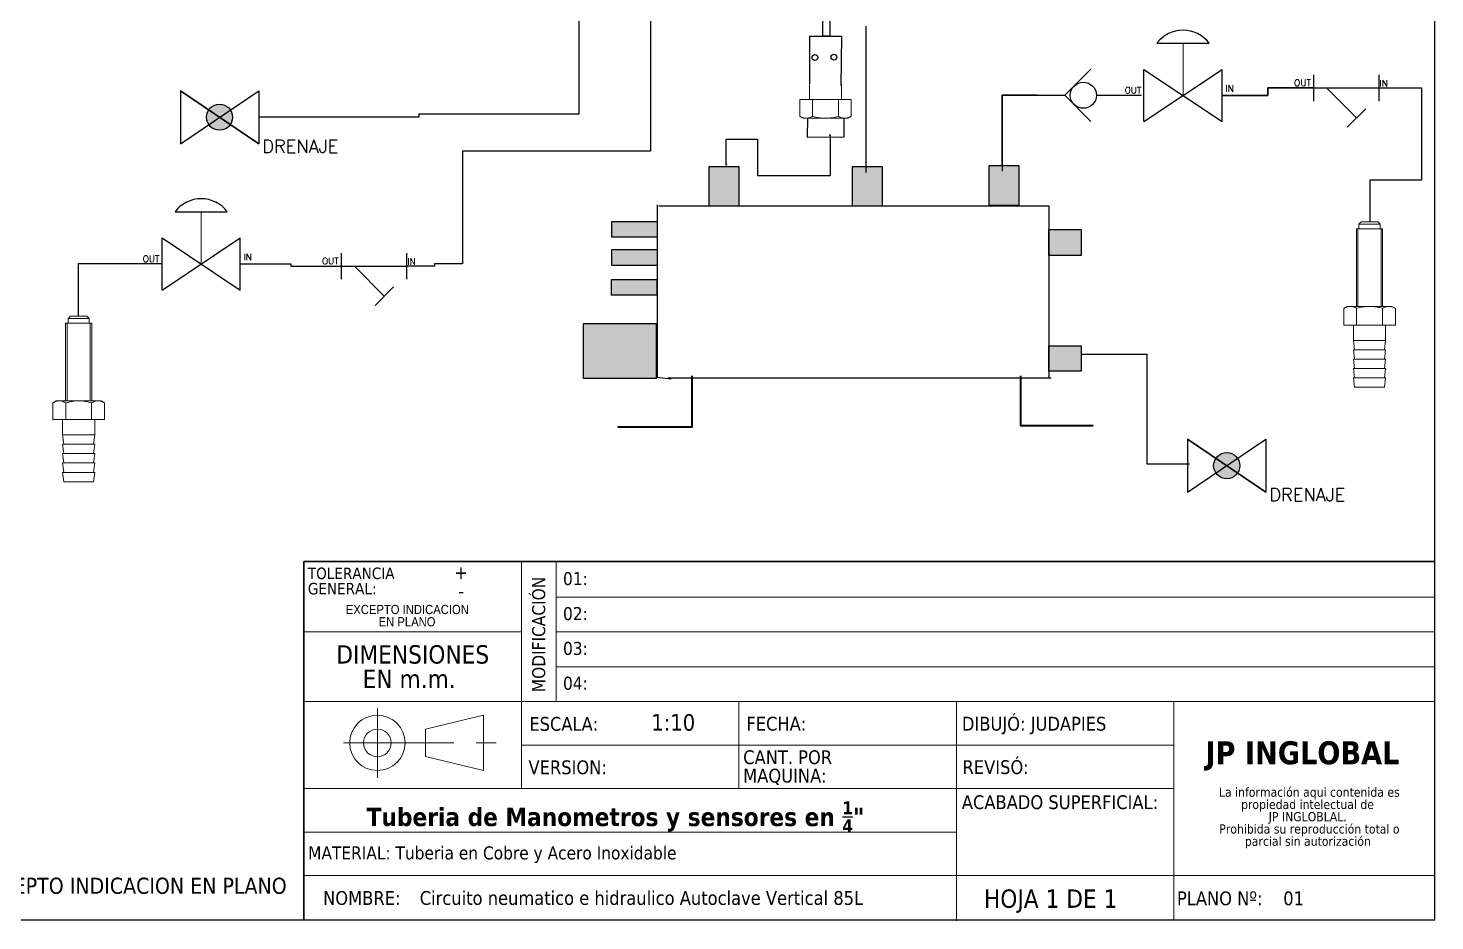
# Model space of a CAD drawing. Header units: millimetres. Extents: x 15 to 265, y 10 to 205.
# Drawn here: x 103.3 to 265, y 9.9 to 112.5 of the extents above; entities that cross this region are included whole.
import ezdxf
from ezdxf.enums import TextEntityAlignment as Align

# ---------------------------------------------------------------- set-up
doc = ezdxf.new("R2010")
doc.units = ezdxf.units.MM
doc.linetypes.add('CENTERX2', pattern=[20.32, 12.7, -2.54, 2.54, -2.54])
for name, color, linetype in [('CONTORNO', 179, 'Continuous'), ('DESC', 250, 'Continuous'), ('SYMS', 7, 'Continuous'), ('TERMS', 123, 'Continuous'), ('WIRENO', 250, 'Continuous'), ('WIRES', 7, 'Continuous')]:
    doc.layers.add(name, color=color, linetype=linetype)
doc.styles.add('SLDTEXTSTYLE0', font='tahoma.ttf')
doc.styles.add('SLDTEXTSTYLE1', font='')
doc.styles.add('SLDTEXTSTYLE2', font='GOTHIC.TTF', dxfattribs={"width": 0.913})
doc.styles.get("Standard").update_dxf_attribs({"font": 'tahoma.ttf'})
doc.styles.add('WD', font='romans.shx')
doc.styles.get('SLDTEXTSTYLE1').set_extended_font_data('Tahoma', bold=True)

# ---------------------------------------------------------------- blocks, each defined once
blk = doc.blocks.new('SW_NOTE_0')
at = {"layer": 'CONTORNO', "color": 0, "attachment_point": 2, "style": 'SLDTEXTSTYLE2'}
for s, insert, char_height in [('EXCEPTO INDICACION', (7.57, 1.35), 1.0583), ('EN PLANO', (7.54, -0.06), 1.058)]:
    blk.add_mtext(s, dxfattribs=dict(at, insert=insert, char_height=char_height))
blk = doc.blocks.new('SW_NOTE_1')
at = {"layer": 'CONTORNO', "color": 0, "attachment_point": 2, "style": 'SLDTEXTSTYLE0'}
for s, insert, char_height in [('DIMENSIONES ', (9.43, 2.69), 2.1167), ('EN m.m.', (9.02, -0.13), 2.117)]:
    blk.add_mtext(s, dxfattribs=dict(at, insert=insert, char_height=char_height))
blk = doc.blocks.new('SW_NOTE_2')
at = {"layer": 'CONTORNO', "color": 0, "char_height": 1.0583, "attachment_point": 2, "style": 'SLDTEXTSTYLE0'}
for s, insert in [('La información aqui contenida es ', (10.29, 1.34)), ('propiedad intelectual de', (10.08, -0.07)), ('JP INGLOBLAL.', (10.1, -1.48)), ('Prohibida su reproducción total o ', (10.3, -2.89)), ('parcial sin autorización', (10.12, -4.3))]:
    blk.add_mtext(s, dxfattribs=dict(at, insert=insert))
blk = doc.blocks.new('SW_NOTE_3')
at = {"color": 0, "linetype": 'Continuous', "lineweight": 0, "attachment_point": 1, "style": 'SLDTEXTSTYLE0'}
for s, insert, char_height in [('TOLERANCIA ', (0, 1.68), 1.3229), ('GENERAL:', (0, -0.08), 1.323)]:
    blk.add_mtext(s, dxfattribs=dict(at, insert=insert, char_height=char_height))
blk = doc.blocks.new('SW_NOTE_4')
at = {"color": 0, "linetype": 'Continuous', "lineweight": 0, "char_height": 1.587, "attachment_point": 1, "style": 'SLDTEXTSTYLE0'}
for s, insert in [('CANT. POR ', (0, 2.02)), ('MAQUINA:', (0, -0.1))]:
    blk.add_mtext(s, dxfattribs=dict(at, insert=insert))
blk = doc.blocks.new('HGVA1_DIAPHRAGM_VALVE2')
at = {"color": 7, "linetype": 'Continuous', "lineweight": 0, "ltscale": 3.2258}
for p, q in [((-0.25, 0.5), (0.25, 0.5)), ((0, 0), (0, 0.5))]:
    blk.add_line(p, q, dxfattribs=at)
for p, q in [((-0.375, -0.25), (-0.375, 0.25)), ((-0.375, -0.25), (0.375, 0.25)), ((-0.375, 0.25), (0.375, -0.25)), ((0.375, -0.25), (0.375, 0.25))]:
    blk.add_line(p, q)
at = {"ltscale": 25.4, "flags": 128}
blk.add_lwpolyline([(0.25, 0.5, 0.5), (-0.25, 0.5)], format="xyb", close=True, dxfattribs=at)
at = {"style": 'WD', "flags": 1}
for tag, p in [('INST', (-0.469, 0.748)), ('LOC', (-0.469, 0.587)), ('TAG1', (-0.469, 0.378))]:
    blk.add_attdef(tag, text='', height=0.125, dxfattribs=at).set_placement(p, align=Align.RIGHT)
at = {"style": 'WD'}
blk.add_attdef('XREF', text='', height=0.0625, rotation=0.0625, dxfattribs=at).set_placement((0.518, 0.271), align=Align.TOP_CENTER)
blk.add_attdef('TERM01', text='', height=0.0625, dxfattribs=at).set_placement((-0.399, 0.018), align=Align.RIGHT)
for tag, p, height in [('X4TERM01', (-0.375, 0), 0.005), ('X1TERM02', (0.375, 0), 0.005), ('TERM02', (0.406, 0.036), 0.0625), ('RATING1', (0.388, -0.162), 0.125), ('DESC1', (0.388, -0.378), 0.125), ('DESC2', (0.388, -0.562), 0.125), ('DESC3', (0.388, -0.752), 0.125), ('WDTAGALT', (0.388, -0.907), 0.125)]:
    blk.add_attdef(tag, p, '', height=height, dxfattribs=at)
at = {"style": 'WD', "flags": 1}
for tag, p in [('WDTYPE', (-0.154, -0.127)), ('FAMILY', (-0.143, -0.17)), ('CAT', (-0.143, -0.215)), ('MFG', (-0.141, -0.246)), ('ASSYCODE', (-0.113, -0.275))]:
    blk.add_attdef(tag, text='', height=0.01, dxfattribs=at).set_placement(p, align=Align.CENTER)
blk = doc.blocks.new('HCK1_CHK_VAL_1')
for p, q in [((0.2414, 0.125), (0.3664, 0)), ((0.2155, 0), (0, 0)), ((0.3664, 0), (0.2414, -0.125)), ((0.5, 0), (0.3664, 0))]:
    blk.add_line(p, q)
blk.add_circle((0.278, 0), 0.0625)
at = {"style": 'WD', "width": 0.7}
for tag, p in [('INST', (0.2202, 0.4062)), ('LOC', (0.2202, 0.2812)), ('TAG1', (0.2202, 0.1562)), ('DESC1', (0.2031, -0.2691)), ('DESC2', (0.214, -0.3863)), ('DESC3', (0.214, -0.5035)), ('WDTAGALT', (0.214, -0.625))]:
    blk.add_attdef(tag, text='', height=0.0938, dxfattribs=at).set_placement(p, align=Align.CENTER)
at = {"flags": 1}
blk.add_attdef('WDTYPE', (0.3438, 0.125), '', height=0.01, dxfattribs=at)
at = {"style": 'WD', "width": 0.7}
blk.add_attdef('TERM01', text='', height=0.0469, dxfattribs=at).set_placement((0.1875, 0.0312), align=Align.RIGHT)
for tag, p, height in [('TERM02', (0.375, 0.0312), 0.0469), ('RATING1', (0.3765, -0.1563), 0.0938)]:
    blk.add_attdef(tag, p, '', height=height, dxfattribs=at)
at = {"style": 'WD'}
for tag, p, height, flags in [('X4TERM01', (0, 0), 0.00375, 1), ('X1TERM02', (0.5, 0), 0.00375, 1), ('FAMILY', (0.0636, -0.0313), 0.0075, 9), ('WDBLKNAM', (0.0631, -0.1525), 0.01, 9)]:
    blk.add_attdef(tag, p, '', height=height, dxfattribs=dict(at, flags=flags))
blk.add_attdef('XREF', text='', height=0.0625, dxfattribs=at).set_placement((0.0327, -0.0938), align=Align.RIGHT)
at = {"linetype": 'Continuous', "style": 'WD', "flags": 9}
for tag, p in [('CAT', (0.0636, -0.0625)), ('ASSYCODE', (0.0636, -0.125)), ('MFG', (0.0636, -0.0938))]:
    blk.add_attdef(tag, p, '', height=0.0075, dxfattribs=at)
blk = doc.blocks.new('HST1_STRAINER_Y_TYPE')
at = {"ltscale": 3.2258}
for p, q in [((0, 0.125), (0, -0.125)), ((0.625, 0.125), (0.625, -0.125)), ((0, 0), (0.625, 0)), ((0.125, 0), (0.412, -0.287)), ((0.324, -0.376), (0.501, -0.199))]:
    blk.add_line(p, q, dxfattribs=at)
at = {"style": 'WD', "flags": 1}
for tag, height, p in [('INST', 0.125, (0.33, 0.71)), ('LOC', 0.125, (0.306, 0.549)), ('TAG1', 0.125, (0.324, 0.34)), ('FAMILY', 0.01, (1.09, 0.044)), ('CAT', 0.01, (1.09, -0.001)), ('WDTYPE', 0.01, (1.102, -0.093)), ('MFG', 0.01, (1.092, -0.032)), ('ASSYCODE', 0.01, (1.12, -0.061))]:
    blk.add_attdef(tag, text='', height=height, dxfattribs=at).set_placement(p, align=Align.CENTER)
at = {"style": 'WD'}
for tag, height, p in [('WDTAGALT', 0.125, (0.035, 0.2)), ('TERM01', 0.0625, (-0.024, 0.018))]:
    blk.add_attdef(tag, text='', height=height, dxfattribs=at).set_placement(p, align=Align.RIGHT)
for tag, p, height in [('RATING1', (0.6, 0.18), 0.125), ('X4TERM01', (0, 0), 0.005), ('X1TERM03', (0.625, 0), 0.005), ('TERM03', (0.632, 0.013), 0.0625), ('DESC1', (-0.666, -0.258), 0.125), ('DESC2', (-0.666, -0.442), 0.125), ('X8TERM02', (0.412, -0.287), 0.005), ('TERM02', (0.447, -0.365), 0.0625), ('DESC3', (-0.666, -0.632), 0.125)]:
    blk.add_attdef(tag, p, '', height=height, dxfattribs=at)
blk.add_attdef('XREF', text='', height=0.0625, rotation=0.0625, dxfattribs=at).set_placement((0.649, -0.434), align=Align.TOP_CENTER)
blk = doc.blocks.new('HGVA1_BALL_VALVE')
h = blk.add_hatch(color=256)
edge = h.paths.add_edge_path()
edge.add_arc((0, 0), 0.125, 0, 360)
at = {"ltscale": 3.2258}
for p, q in [((-0.375, 0.254), (0.375, -0.254)), ((-0.375, -0.254), (0.375, 0.254)), ((-0.375, 0.254), (-0.375, -0.254)), ((0.375, 0.254), (0.375, -0.254))]:
    blk.add_line(p, q, dxfattribs=at)
at = {"ltscale": 25.4, "flags": 128}
blk.add_lwpolyline([(0.375, 0.254), (0.375, -0.254), (-0.375, 0.254), (-0.375, -0.254)], close=True, dxfattribs=at)
at = {"ltscale": 3.2258}
blk.add_circle((0, 0), 0.125, dxfattribs=at)
at = {"ltscale": 25.4}
blk.add_circle((0, 0), 0.125, dxfattribs=at)
at = {"style": 'WD', "flags": 1}
for tag, height, p in [('INST', 0.125, (0.028, 0.678)), ('LOC', 0.125, (0.011, 0.516)), ('TAG1', 0.125, (0, 0.307)), ('FAMILY', 0.01, (-0.482, -0.121)), ('WDTYPE', 0.01, (-0.475, -0.062)), ('CAT', 0.01, (-0.482, -0.165)), ('MFG', 0.01, (-0.481, -0.197)), ('ASSYCODE', 0.01, (-0.453, -0.226))]:
    blk.add_attdef(tag, text='', height=height, dxfattribs=at).set_placement(p, align=Align.CENTER)
at = {"style": 'WD'}
blk.add_attdef('XREF', text='', height=0.0625, rotation=0.0625, dxfattribs=at).set_placement((0.541, 0.293), align=Align.TOP_CENTER)
blk.add_attdef('TERM01', text='', height=0.0625, dxfattribs=at).set_placement((-0.399, 0.018), align=Align.RIGHT)
for tag, p, height in [('X4TERM01', (-0.375, 0), 0.005), ('X8TERM02', (0, 0), 0.005), ('TERM02', (0.052, -0.037), 0.0625), ('X1TERM03', (0.375, 0), 0.005), ('TERM03', (0.406, 0.036), 0.0625), ('RATING1', (0.409, -0.162), 0.125), ('DESC1', (0.409, -0.341), 0.125), ('DESC2', (0.409, -0.525), 0.125), ('DESC3', (0.409, -0.715), 0.125), ('WDTAGALT', (0.409, -0.873), 0.125)]:
    blk.add_attdef(tag, p, '', height=height, dxfattribs=at)
blk = doc.blocks.new('Acople Estriado')
at = {"color": 7, "linetype": 'Continuous', "lineweight": 15}
for p, q in [((6.8113, 5.6785), (6.7963, 5.6635)), ((6.7963, 5.6635), (6.7963, 5.6335)), ((6.9313, 5.6635), (6.7963, 5.6635)), ((6.8113, 5.6785), (6.9163, 5.6785)), ((6.9313, 5.6635), (6.9163, 5.6785)), ((6.9313, 5.6335), (6.9313, 5.6635)), ((6.7805, 5.6335), (6.7805, 5.1385)), ((6.7805, 5.6335), (6.9471, 5.6335)), ((6.9471, 5.1385), (6.9471, 5.6335)), ((6.7209, 5.1385), (6.6988, 5.1257)), ((6.6988, 5.1257), (6.6988, 5.0194)), ((6.7401, 5.1385), (6.7209, 5.1385)), ((6.8638, 5.1385), (6.7401, 5.1385)), ((6.7813, 5.1257), (6.7813, 5.0194)), ((6.9875, 5.1385), (6.8638, 5.1385)), ((6.9463, 5.1257), (6.9463, 5.0194)), ((7.0067, 5.1385), (6.9875, 5.1385)), ((7.0288, 5.1257), (7.0067, 5.1385)), ((7.0288, 5.1257), (7.0288, 5.0194)), ((6.6988, 5.0194), (6.7813, 5.0194)), ((6.7611, 5.0194), (6.7611, 4.9219)), ((6.7813, 5.0194), (6.9463, 5.0194)), ((6.9463, 5.0194), (7.0288, 5.0194)), ((6.9666, 4.9219), (6.9666, 5.0194)), ((6.7611, 4.9219), (6.7686, 4.8619)), ((6.8638, 4.9219), (6.7611, 4.9219)), ((6.7611, 4.8619), (6.7686, 4.8019)), ((6.8638, 4.8619), (6.7611, 4.8619)), ((6.9666, 4.9219), (6.8638, 4.9219)), ((6.9666, 4.8619), (6.8638, 4.8619)), ((6.9591, 4.8619), (6.9666, 4.9219)), ((6.9591, 4.8019), (6.9666, 4.8619)), ((6.7611, 4.8019), (6.7686, 4.7419)), ((6.8638, 4.8019), (6.7611, 4.8019)), ((6.9666, 4.8019), (6.8638, 4.8019)), ((6.9591, 4.7419), (6.9666, 4.8019)), ((6.7611, 4.7419), (6.7686, 4.6819)), ((6.8638, 4.7419), (6.7611, 4.7419)), ((6.7611, 4.6819), (6.7686, 4.6219)), ((6.8638, 4.6819), (6.7611, 4.6819)), ((6.9666, 4.7419), (6.8638, 4.7419)), ((6.9666, 4.6819), (6.8638, 4.6819)), ((6.9591, 4.6819), (6.9666, 4.7419)), ((6.9591, 4.6219), (6.9666, 4.6819)), ((6.8638, 4.6219), (6.7686, 4.6219)), ((6.9591, 4.6219), (6.8638, 4.6219))]:
    blk.add_line(p, q, dxfattribs=at)
at = {"color": 7, "linetype": 'Continuous', "lineweight": 0}
for p, q in [((6.7896, 5.6335), (6.7896, 5.1385)), ((6.9381, 5.6335), (6.9381, 5.1385))]:
    blk.add_line(p, q, dxfattribs=at)
at = {"color": 7, "linetype": 'Continuous', "lineweight": 15}
for points, knots in [([(6.6988, 5.1257), (6.7056, 5.1296), (6.7124, 5.1328), (6.7261, 5.1373), (6.733, 5.1385), (6.7401, 5.1385)], [0, 0, 0, 0, 0.5, 0.5, 1, 1, 1, 1]), ([(6.7401, 5.1385), (6.7436, 5.1385), (6.7471, 5.1382), (6.754, 5.137), (6.7575, 5.1362), (6.7678, 5.1328), (6.7746, 5.1296), (6.7813, 5.1257)], [0, 0, 0, 0, 0.25, 0.25, 0.5, 0.5, 1, 1, 1, 1]), ([(6.8638, 5.1385), (6.8498, 5.1385), (6.8357, 5.1373), (6.8082, 5.1328), (6.7947, 5.1296), (6.7813, 5.1257)], [0, 0, 0, 0, 0.5, 0.5, 1, 1, 1, 1]), ([(6.9463, 5.1257), (6.9329, 5.1296), (6.9191, 5.1328), (6.8916, 5.1373), (6.8777, 5.1385), (6.8638, 5.1385)], [0, 0, 0, 0, 0.5, 0.5, 1, 1, 1, 1]), ([(6.9463, 5.1257), (6.953, 5.1296), (6.9598, 5.1328), (6.9736, 5.1373), (6.9805, 5.1385), (6.9875, 5.1385)], [0, 0, 0, 0, 0.5, 0.5, 1, 1, 1, 1]), ([(6.9875, 5.1385), (6.991, 5.1385), (6.9946, 5.1382), (7.0015, 5.137), (7.005, 5.1362), (7.0153, 5.1328), (7.0221, 5.1296), (7.0288, 5.1257)], [0, 0, 0, 0, 0.25, 0.25, 0.5, 0.5, 1, 1, 1, 1])]:
    blk.add_open_spline(points, degree=3, knots=knots, dxfattribs=at)
blk = doc.blocks.new('Valvula Tipo Anillo')
for p, q in [((7.8804, 11.2135), (7.8804, 11.5186)), ((7.8804, 11.5186), (8.084, 11.5186)), ((8.084, 11.5186), (8.0789, 11.2033))]:
    blk.add_line(p, q)
at = {"color": 7, "linetype": 'Continuous', "lineweight": 15}
for p, q in [((7.8781, 11.2101), (7.8781, 11.1126)), ((8.0836, 11.1126), (8.0836, 11.2101)), ((7.8159, 11.0063), (7.8159, 11.1126)), ((7.8983, 11.1126), (7.8159, 11.1126)), ((7.8983, 11.0063), (7.8983, 11.1126)), ((8.0633, 11.1126), (7.8983, 11.1126)), ((8.0633, 11.0063), (8.0633, 11.1126)), ((8.1458, 11.1126), (8.0633, 11.1126)), ((8.1458, 11.0063), (8.1458, 11.1126)), ((7.8159, 11.0063), (7.838, 10.9935)), ((7.838, 10.9935), (7.8571, 10.9935)), ((7.8571, 10.9935), (7.9808, 10.9935)), ((7.9808, 10.9935), (8.1046, 10.9935)), ((8.1046, 10.9935), (8.1237, 10.9935)), ((8.1237, 10.9935), (8.1458, 11.0063))]:
    blk.add_line(p, q, dxfattribs=at)
for points in [[(7.9619, 11.5205), (8.0102, 11.5205), (8.0102, 11.7134), (7.9619, 11.7134)], [(8.0975, 10.9955), (8.097, 10.8733), (7.8668, 10.8713), (7.8673, 10.9935)]]:
    blk.add_lwpolyline(points, close=True)
for centre, radius in [((7.9841, 11.8066), 0.0981), ((7.9136, 11.3814), 0.0185), ((8.0347, 11.3838), 0.0185)]:
    blk.add_circle(centre, radius)
for points, knots in [([(7.8571, 10.9935), (7.8536, 10.9935), (7.8501, 10.9938), (7.8431, 10.995), (7.8397, 10.9959), (7.8294, 10.9992), (7.8226, 11.0024), (7.8159, 11.0063)], [0, 0, 0, 0, 0.25, 0.25, 0.5, 0.5, 1, 1, 1, 1]), ([(7.8983, 11.0063), (7.8916, 11.0024), (7.8848, 10.9992), (7.8711, 10.9947), (7.8641, 10.9935), (7.8571, 10.9935)], [0, 0, 0, 0, 0.5, 0.5, 1, 1, 1, 1]), ([(7.8983, 11.0063), (7.9118, 11.0024), (7.9255, 10.9992), (7.953, 10.9947), (7.9669, 10.9935), (7.9808, 10.9935)], [0, 0, 0, 0, 0.5, 0.5, 1, 1, 1, 1]), ([(7.9808, 10.9935), (7.9948, 10.9935), (8.0089, 10.9948), (8.0365, 10.9992), (8.05, 11.0024), (8.0633, 11.0063)], [0, 0, 0, 0, 0.5, 0.5, 1, 1, 1, 1]), ([(8.1046, 10.9935), (8.1011, 10.9935), (8.0976, 10.9938), (8.0906, 10.995), (8.0871, 10.9959), (8.0768, 10.9992), (8.0701, 11.0024), (8.0633, 11.0063)], [0, 0, 0, 0, 0.25, 0.25, 0.5, 0.5, 1, 1, 1, 1]), ([(8.1458, 11.0063), (8.1391, 11.0024), (8.1323, 10.9992), (8.1185, 10.9947), (8.1116, 10.9935), (8.1046, 10.9935)], [0, 0, 0, 0, 0.5, 0.5, 1, 1, 1, 1])]:
    blk.add_open_spline(points, degree=3, knots=knots, dxfattribs=at)
blk = doc.blocks.new('WDDOT')
for radius in [0.03, 0.0187, 0.00929]:
    blk.add_circle((0, 0), radius)

msp = doc.modelspace()

# ---------------------------------------------------------------- hatches: boundary and pattern name
h = msp.add_hatch(color=256)
h.dxf.hatch_style = 1
h.paths.add_polyline_path([(181.56, 96.56), (181.56, 91.99), (184.99, 91.99), (184.99, 96.56)])
h = msp.add_hatch(color=256)
h.dxf.hatch_style = 1
h.paths.add_polyline_path([(198.05, 96.56), (198.05, 91.99), (201.47, 91.99), (201.47, 96.56)])
h = msp.add_hatch(color=256)
h.dxf.hatch_style = 1
h.paths.add_polyline_path([(213.75, 96.67), (213.75, 92.1), (217.17, 92.1), (217.17, 96.67)])
at = {"layer": 'WIRENO'}
h = msp.add_hatch(color=256, dxfattribs=at)
h.dxf.hatch_style = 1
h.paths.add_polyline_path([(170.4, 90.24), (170.4, 88.43), (175.61, 88.43), (175.61, 90.24)])
h = msp.add_hatch(color=256, dxfattribs=at)
h.dxf.hatch_style = 1
h.paths.add_polyline_path([(224.34, 86.33), (224.34, 89.31), (220.66, 89.31), (220.66, 86.33)])
h.paths.add_polyline_path([(220.66, 75.95), (220.66, 73.04), (224.34, 73.04), (224.34, 75.95)])
h = msp.add_hatch(color=256, dxfattribs=at)
h.dxf.hatch_style = 1
h.paths.add_polyline_path([(170.39, 87.01), (170.39, 85.2), (175.6, 85.2), (175.6, 87.01)])
h = msp.add_hatch(color=256, dxfattribs=at)
h.dxf.hatch_style = 1
h.paths.add_polyline_path([(170.35, 83.57), (170.35, 81.76), (175.56, 81.76), (175.56, 83.57)])
h = msp.add_hatch(color=256, dxfattribs=at)
h.dxf.hatch_style = 1
h.paths.add_polyline_path([(175.5, 72.23), (175.5, 78.48), (167.09, 78.48), (167.09, 72.23)])

# ---------------------------------------------------------------- linework, layer by layer
at = {"color": 7, "linetype": 'Continuous'}
for p, q in [((265, 10), (265, 205)), ((15, 10), (265, 10))]:
    msp.add_line(p, q, dxfattribs=at)
at = {"color": 7, "linetype": 'Continuous', "lineweight": 30}
for p, q in [((265, 51.17), (134.96, 51.17)), ((134.96, 51.17), (134.96, 10))]:
    msp.add_line(p, q, dxfattribs=at)
at = {"color": 7, "linetype": 'Continuous', "lineweight": 0}
for p, q in [((160, 51.17), (160, 25.07)), ((164, 51.17), (164, 35.07)), ((265, 47.07), (164, 47.07)), ((160, 43.07), (134.96, 43.07)), ((265, 43.07), (164, 43.07)), ((265, 39.07), (164, 39.07)), ((265, 35.07), (135, 35.07)), ((185, 35.07), (185, 25.07)), ((210, 35.07), (210, 9.87)), ((235, 35.07), (235, 9.9)), ((155.64, 33.5), (148.97, 31.91)), ((155.64, 27.15), (155.64, 33.5)), ((148.97, 31.91), (148.97, 28.74)), ((235, 30.07), (160, 30.07)), ((148.97, 28.74), (155.64, 27.15)), ((235, 25.07), (134.99, 25.07)), ((210, 20.07), (134.99, 20.07)), ((265, 15.07), (134.99, 15.07))]:
    msp.add_line(p, q, dxfattribs=at)
at = {"color": 7, "linetype": 'CENTERX2', "lineweight": 0}
for p, q in [((265, 51.17), (265, 10)), ((143.43, 34.29), (143.43, 26.3)), ((139.53, 30.32), (157.1, 30.32)), ((134.96, 10), (265, 10))]:
    msp.add_line(p, q, dxfattribs=at)
for points in [[(181.56, 91.99), (181.56, 96.56), (184.99, 96.56), (184.99, 91.99)], [(198.05, 91.99), (198.05, 96.56), (201.47, 96.56), (201.47, 91.99)], [(213.75, 92.1), (213.75, 96.67), (217.17, 96.67), (217.17, 92.1)]]:
    msp.add_lwpolyline(points, close=True)
at = {"color": 7, "linetype": 'Continuous', "lineweight": 0}
for radius in [3.18, 1.59]:
    msp.add_circle((143.43, 30.32), radius, dxfattribs=at)
at = {"layer": 'WIRENO'}
for p, q in [((175.61, 92.16), (175.61, 72.37)), ((175.77, 92.03), (219.85, 92.03)), ((220.66, 91.99), (219.73, 91.99)), ((220.66, 72.24), (220.66, 91.99)), ((175.61, 72.37), (177.19, 72.15)), ((176.8, 72.26), (220.88, 72.26))]:
    msp.add_line(p, q, dxfattribs=at)
for points in [[(170.4, 90.24), (175.61, 90.24), (175.61, 88.43), (170.4, 88.43)], [(220.63, 89.31), (224.34, 89.31), (224.34, 86.33), (220.63, 86.33)], [(170.39, 87.01), (175.6, 87.01), (175.6, 85.2), (170.39, 85.2)], [(170.35, 83.57), (175.56, 83.57), (175.56, 81.76), (170.35, 81.76)], [(175.5, 78.48), (167.09, 78.48), (167.09, 72.23), (175.5, 72.23)], [(220.63, 75.95), (224.34, 75.95), (224.34, 73.04), (220.63, 73.04)]]:
    msp.add_lwpolyline(points, close=True, dxfattribs=at)
at = {"layer": 'WIRENO', "lineweight": 40}
for points in [[(179.58, 72.49), (179.58, 66.6), (171.08, 66.6)], [(217.38, 72.49), (217.38, 66.78), (225.71, 66.78)]]:
    msp.add_lwpolyline(points, dxfattribs=at)
at = {"layer": 'WIRES'}
for p, q in [((166.59, 120.78), (166.59, 102.59)), ((174.84, 119.47), (174.84, 101.2)), ((199.6, 112.7), (199.6, 95.89)), ((258.54, 105.59), (263.46, 105.59)), ((263.46, 105.59), (263.46, 94.99)), ((148.18, 102.23), (129.78, 102.23)), ((166.59, 102.59), (148.18, 102.59)), ((148.18, 102.59), (148.18, 102.23)), ((174.84, 101.2), (174.84, 98.32)), ((183.54, 96.76), (183.54, 99.71)), ((183.54, 99.71), (187.14, 99.71)), ((187.14, 99.71), (187.14, 95.52)), ((195.53, 100.16), (195.38, 100.16)), ((195.53, 95.52), (195.53, 100.16)), ((174.84, 98.32), (153.21, 98.32)), ((153.21, 98.32), (153.21, 85.36)), ((183.61, 96.76), (183.43, 96.76)), ((187.14, 95.52), (195.53, 95.52)), ((215.24, 96.61), (215.24, 96.03)), ((263.46, 94.99), (257.53, 94.99)), ((257.53, 94.99), (257.53, 90.29)), ((118.67, 85.36), (109.02, 85.36)), ((109.02, 85.36), (109.02, 79.32)), ((127.67, 85.36), (133.48, 85.36)), ((133.48, 85.36), (133.48, 85.11)), ((133.48, 85.11), (139.28, 85.11)), ((149.99, 85.11), (146.78, 85.11)), ((153.21, 85.36), (149.99, 85.36)), ((149.99, 85.36), (149.99, 85.11)), ((224.34, 75), (231.9, 75)), ((231.9, 75), (231.9, 62.39)), ((231.9, 62.39), (236.79, 62.39))]:
    msp.add_line(p, q, dxfattribs=at)
at = {"layer": 'WIRES', "lineweight": 30}
for p, q in [((245.79, 104.73), (245.79, 105.59)), ((245.79, 105.59), (251.04, 105.59)), ((219.26, 104.75), (215.26, 104.75)), ((215.26, 104.75), (215.26, 96.61)), ((240.55, 104.73), (245.79, 104.73))]:
    msp.add_line(p, q, dxfattribs=at)

# ---------------------------------------------------------------- block references
at = {"xscale": 18, "yscale": 18, "zscale": 18}
for name, p in [('Valvula Tipo Anillo', (51.29, -95.78)), ('Acople Estriado', (133.94, -12.01)), ('Acople Estriado', (-14.46, -22.86))]:
    msp.add_blockref(name, p, dxfattribs=at)
at = {"color": 7, "linetype": 'Continuous', "lineweight": 0}
for name, p in [('SW_NOTE_3', (135.43, 48.79)), ('SW_NOTE_4', (185.48, 27.45))]:
    msp.add_blockref(name, p, dxfattribs=at)
at = {"layer": 'CONTORNO'}
msp.add_blockref('SW_NOTE_0', (139.3, 44.83), dxfattribs=at)
at = {"layer": 'CONTORNO', "color": 7}
for name, p in [('SW_NOTE_1', (138.06, 38.86)), ('SW_NOTE_2', (240.28, 23.85))]:
    msp.add_blockref(name, p, dxfattribs=at)
at = {"layer": 'SYMS'}
ref = msp.add_blockref('HGVA1_DIAPHRAGM_VALVE2', (236.05, 104.73), dxfattribs=dict(at, xscale=12, yscale=12, zscale=12))
ref.add_attrib('TERM01', 'OUT', dxfattribs={"layer": 'TERMS', "height": 0.75, "style": 'WD'}).set_placement((231.26, 104.95), align=Align.RIGHT)
ref.add_attrib('TERM02', 'IN', (240.93, 105.16), dxfattribs={"layer": 'TERMS', "height": 0.75, "style": 'WD'})
at = {"layer": 'SYMS', "xscale": 24, "yscale": 24, "zscale": 24, "rotation": 180}
msp.add_blockref('HCK1_CHK_VAL_1', (231.26, 104.75), dxfattribs=at)
at = {"layer": 'SYMS'}
ref = msp.add_blockref('HST1_STRAINER_Y_TYPE', (251.04, 105.59), dxfattribs=dict(at, xscale=12, yscale=12, zscale=12))
ref.add_attrib('TERM01', 'OUT', dxfattribs={"layer": 'TERMS', "height": 0.75, "style": 'WD'}).set_placement((250.75, 105.81), align=Align.RIGHT)
ref.add_attrib('TERM03', 'IN', (258.63, 105.75), dxfattribs={"layer": 'TERMS', "height": 0.75, "style": 'WD'})
ref = msp.add_blockref('HGVA1_BALL_VALVE', (125.28, 102.23), dxfattribs=dict(at, xscale=12, yscale=12, zscale=12))
ref.add_attrib('DESC1', 'DRENAJE', (130.19, 98.14), dxfattribs={"layer": 'DESC', "height": 1.5, "style": 'WD'})
msp.add_blockref('WDDOT', (183.54, 96.76), dxfattribs=at)
ref = msp.add_blockref('HGVA1_DIAPHRAGM_VALVE2', (123.17, 85.36), dxfattribs=dict(at, xscale=12, yscale=12, zscale=12))
ref.add_attrib('TERM01', 'OUT', dxfattribs={"layer": 'TERMS', "height": 0.75, "style": 'WD'}).set_placement((118.38, 85.58), align=Align.RIGHT)
ref.add_attrib('TERM02', 'IN', (128.05, 85.79), dxfattribs={"layer": 'TERMS', "height": 0.75, "style": 'WD'})
ref = msp.add_blockref('HST1_STRAINER_Y_TYPE', (139.28, 85.11), dxfattribs=dict(at, xscale=12, yscale=12, zscale=12))
ref.add_attrib('TERM01', 'OUT', dxfattribs={"layer": 'TERMS', "height": 0.75, "style": 'WD'}).set_placement((138.99, 85.33), align=Align.RIGHT)
ref.add_attrib('TERM03', 'IN', (146.87, 85.27), dxfattribs={"layer": 'TERMS', "height": 0.75, "style": 'WD'})
ref = msp.add_blockref('HGVA1_BALL_VALVE', (241.07, 62.18), dxfattribs=dict(at, xscale=12, yscale=12, zscale=12))
ref.add_attrib('DESC1', 'DRENAJE', (245.97, 58.09), dxfattribs={"layer": 'DESC', "height": 1.5, "style": 'WD'})

# ---------------------------------------------------------------- texts
at = {"color": 7, "linetype": 'Continuous', "lineweight": 0, "style": 'SLDTEXTSTYLE0'}
for s, insert, char_height, attachment_point in [('+ ', (153.82, 50.73), 1.587, 3), ('01:', (164.77, 49.95), 1.5, 1), ('- ', (153.4, 48.57), 1.587, 3), ('02:', (164.77, 45.93), 1.5, 1), ('03:', (164.77, 41.93), 1.5, 1), ('04:', (164.77, 37.93), 1.5, 1), ('ESCALA:', (160.9, 33.3), 1.587, 1), ('FECHA:', (185.85, 33.32), 1.587, 1), ('VERSION:', (160.8, 28.31), 1.587, 1), ('REVISÓ:', (210.7, 28.33), 1.587, 1), ('MATERIAL: Tuberia en Cobre y Acero Inoxidable', (135.47, 18.43), 1.5, 1), ('\\pi-4.7625,l6.35,t12.7;NOMBRE:^ICircuito neumatico e hidraulico Autoclave Vertical 85L', (135.6, 13.29), 1.5875, 1), ('HOJA 1 DE 1', (213.16, 13.48), 2.1167, 1), ('PLANO Nº:    01', (235.35, 13.25), 1.5875, 1)]:
    msp.add_mtext(s, dxfattribs=dict(at, insert=insert, char_height=char_height, attachment_point=attachment_point))
at = {"color": 7, "linetype": 'Continuous', "lineweight": 0, "insert": (161.22, 36.15), "char_height": 1.5, "attachment_point": 1, "rotation": 90, "style": 'SLDTEXTSTYLE0'}
msp.add_mtext('MODIFICACIÓN', dxfattribs=at)
at = {"layer": 'CONTORNO', "color": 7}
for s, insert, char_height, attachment_point, style in [('1:10', (177.44, 33.63), 1.905, 2, 'SLDTEXTSTYLE0'), ('DIBUJÓ: JUDAPIES', (210.63, 33.32), 1.5875, 1, 'SLDTEXTSTYLE0'), ('ACABADO SUPERFICIAL:', (210.62, 24.3), 1.5875, 1, 'SLDTEXTSTYLE0'), ('\\A1;Tuberia de Manometros y sensores en {\\H0.7x;\\S1/4;}" ', (170.8, 23.59), 2.1167, 2, 'SLDTEXTSTYLE1'), ('EXCEPTO INDICACION EN PLANO', (133, 14.83), 1.8521, 3, 'SLDTEXTSTYLE0')]:
    msp.add_mtext(s, dxfattribs=dict(at, insert=insert, char_height=char_height, attachment_point=attachment_point, style=style))
at = {"layer": 'CONTORNO', "insert": (238.63, 30.51), "char_height": 2.6458, "attachment_point": 1, "style": 'SLDTEXTSTYLE1'}
msp.add_mtext('JP INGLOBAL', dxfattribs=at)

doc.saveas('drawing.dxf')
